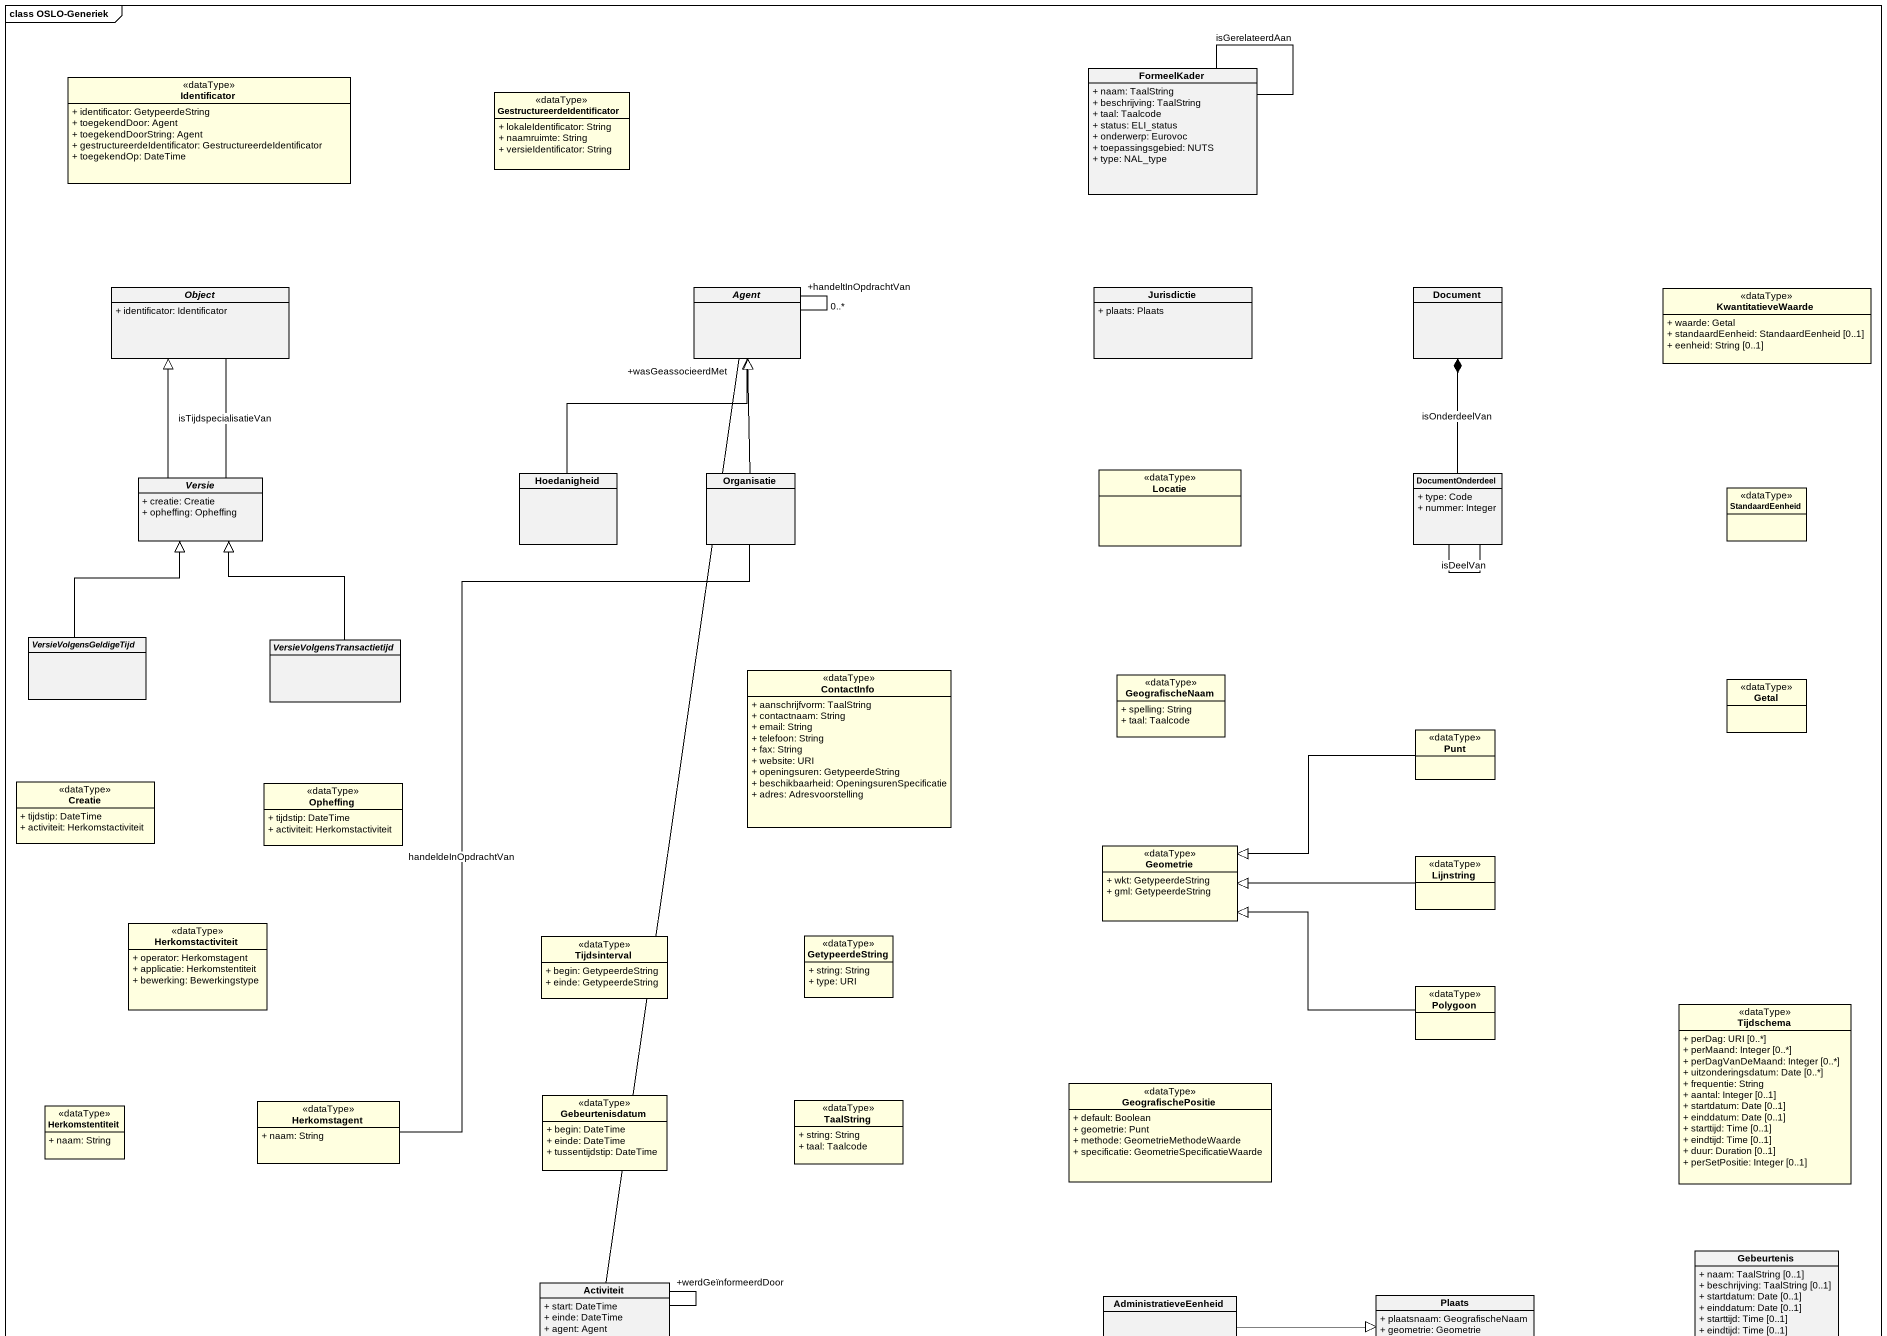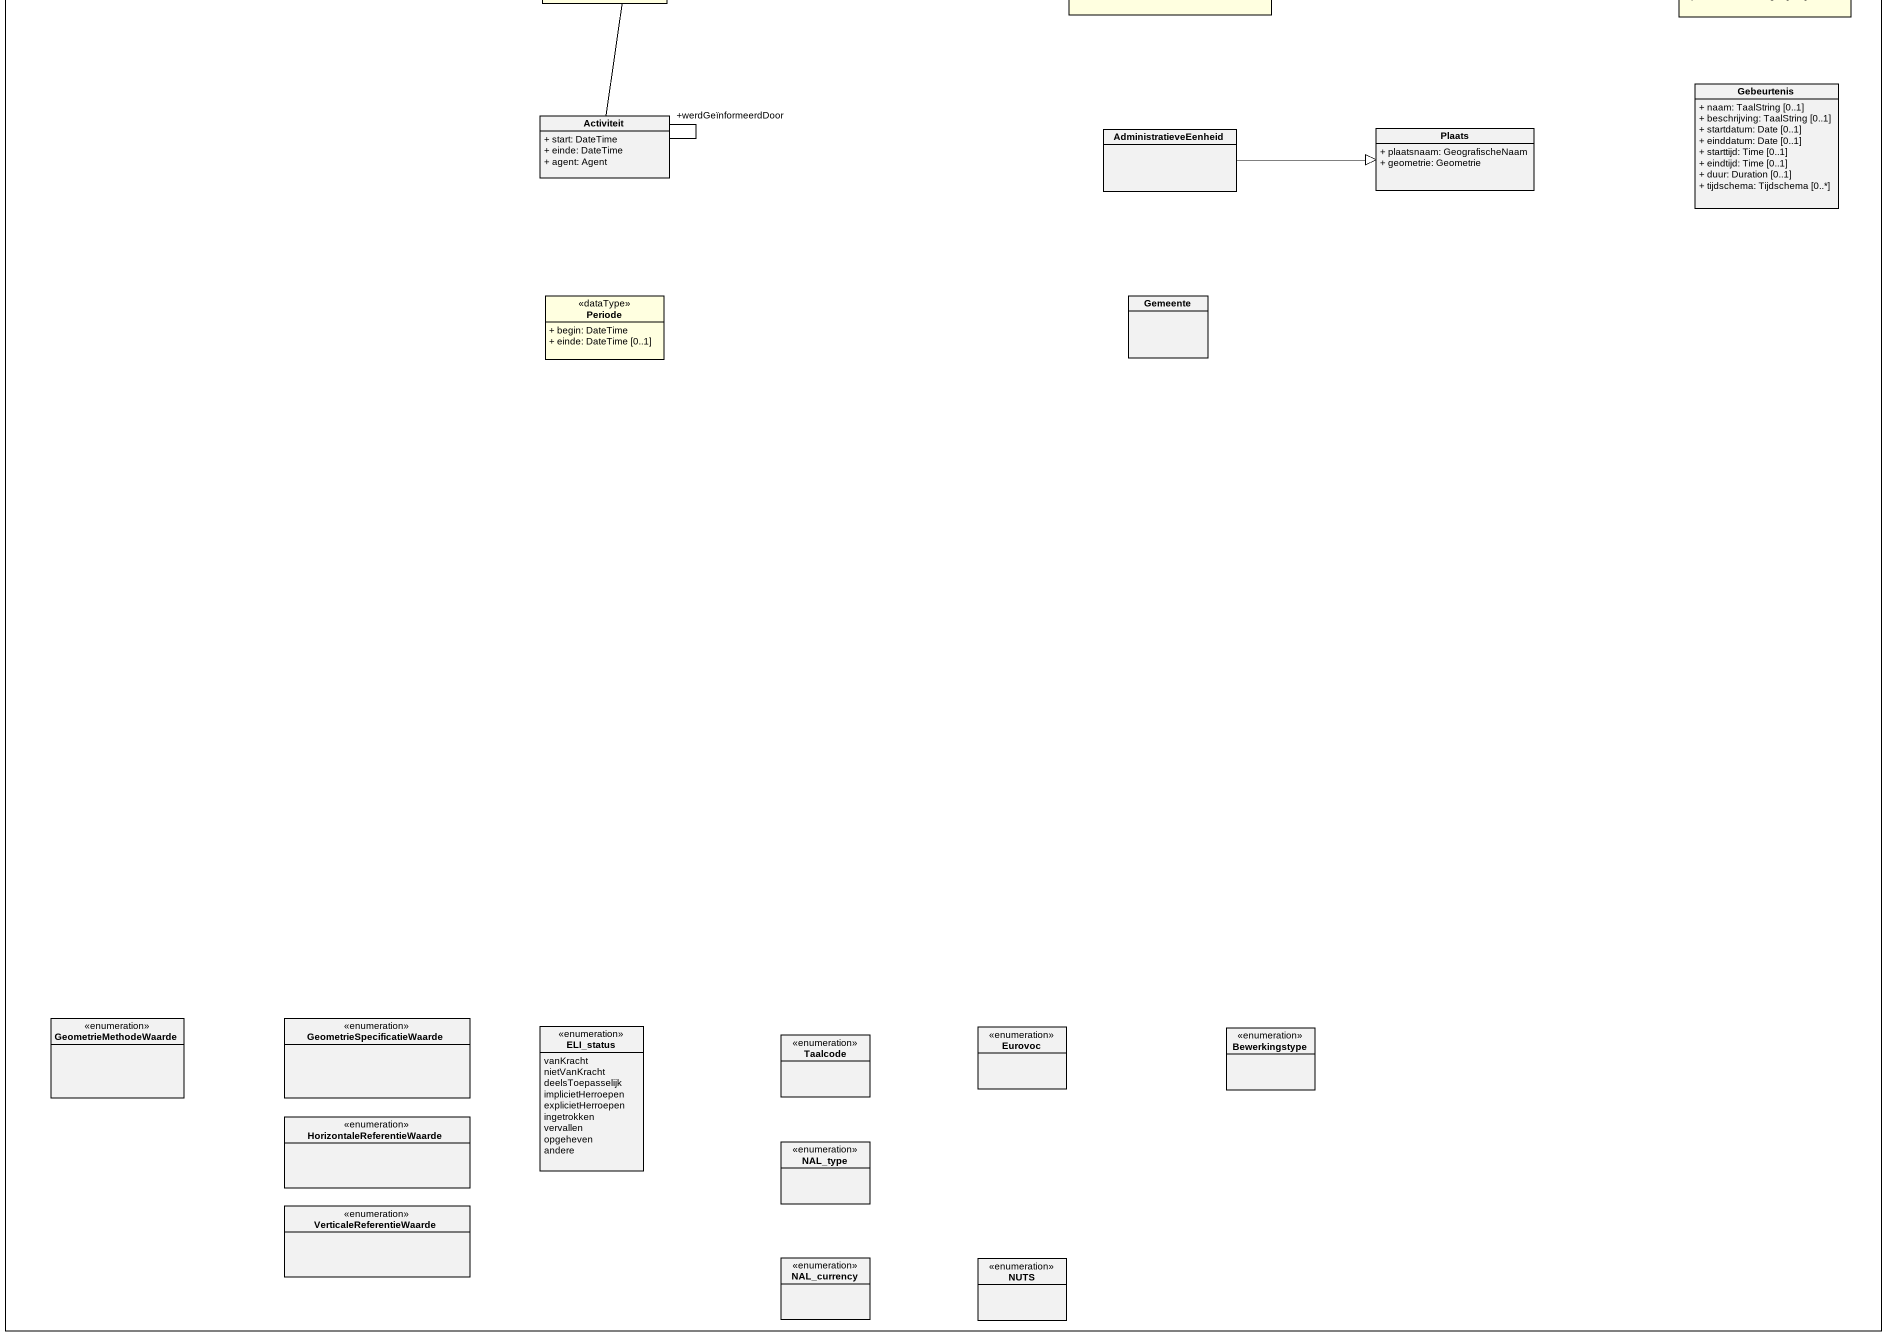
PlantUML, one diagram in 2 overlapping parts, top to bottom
@startuml
mainframe class OSLO-Generiek
hide circle
hide empty members
skinparam classAttributeIconSize 0
class Identificator <<dataType>> #FFFFE0 {
  + identificator: GetypeerdeString
  + toegekendDoor: Agent
  + toegekendDoorString: Agent
  + gestructureerdeIdentificator: GestructureerdeIdentificator
  + toegekendOp: DateTime
}
class GestructureerdeIdentificator <<dataType>> #FFFFE0 {
  + lokaleIdentificator: String
  + naamruimte: String
  + versieIdentificator: String
}
class FormeelKader {
  + naam: TaalString
  + beschrijving: TaalString
  + taal: Taalcode
  + status: ELI_status
  + onderwerp: Eurovoc
  + toepassingsgebied: NUTS
  + type: NAL_type
}
abstract class "Object" as Object_ {
  + identificator: Identificator
}
abstract class "Agent" as Agent_
class Jurisdictie {
  + plaats: Plaats
}
class Document
class KwantitatieveWaarde <<dataType>> #FFFFE0 {
  + waarde: Getal
  + standaardEenheid: StandaardEenheid [0..1]
  + eenheid: String [0..1]
}
abstract class Versie {
  + creatie: Creatie
  + opheffing: Opheffing
}
class Hoedanigheid
class Organisatie
class Locatie <<dataType>> #FFFFE0
class DocumentOnderdeel {
  + type: Code
  + nummer: Integer
}
class StandaardEenheid <<dataType>> #FFFFE0
abstract class VersieVolgensGeldigeTijd
abstract class VersieVolgensTransactietijd
class ContactInfo <<dataType>> #FFFFE0 {
  + aanschrijfvorm: TaalString
  + contactnaam: String
  + email: String
  + telefoon: String
  + fax: String
  + website: URI
  + openingsuren: GetypeerdeString
  + beschikbaarheid: OpeningsurenSpecificatie
  + adres: Adresvoorstelling
}
class GeografischeNaam <<dataType>> #FFFFE0 {
  + spelling: String
  + taal: Taalcode
}
class Getal <<dataType>> #FFFFE0
class Punt <<dataType>> #FFFFE0
class Creatie <<dataType>> #FFFFE0 {
  + tijdstip: DateTime
  + activiteit: Herkomstactiviteit
}
class Opheffing <<dataType>> #FFFFE0 {
  + tijdstip: DateTime
  + activiteit: Herkomstactiviteit
}
class Geometrie <<dataType>> #FFFFE0 {
  + wkt: GetypeerdeString
  + gml: GetypeerdeString
}
class Lijnstring <<dataType>> #FFFFE0
class Herkomstactiviteit <<dataType>> #FFFFE0 {
  + operator: Herkomstagent
  + applicatie: Herkomstentiteit
  + bewerking: Bewerkingstype
}
class Tijdsinterval <<dataType>> #FFFFE0 {
  + begin: GetypeerdeString
  + einde: GetypeerdeString
}
class GetypeerdeString <<dataType>> #FFFFE0 {
  + string: String
  + type: URI
}
class Polygoon <<dataType>> #FFFFE0
class Tijdschema <<dataType>> #FFFFE0 {
  + perDag: URI [0..*]
  + perMaand: Integer [0..*]
  + perDagVanDeMaand: Integer [0..*]
  + uitzonderingsdatum: Date [0..*]
  + frequentie: String
  + aantal: Integer [0..1]
  + startdatum: Date [0..1]
  + einddatum: Date [0..1]
  + starttijd: Time [0..1]
  + eindtijd: Time [0..1]
  + duur: Duration [0..1]
  + perSetPositie: Integer [0..1]
}
class Herkomstentiteit <<dataType>> #FFFFE0 {
  + naam: String
}
class Herkomstagent <<dataType>> #FFFFE0 {
  + naam: String
}
class Gebeurtenisdatum <<dataType>> #FFFFE0 {
  + begin: DateTime
  + einde: DateTime
  + tussentijdstip: DateTime
}
class TaalString <<dataType>> #FFFFE0 {
  + string: String
  + taal: Taalcode
}
class GeografischePositie <<dataType>> #FFFFE0 {
  + default: Boolean
  + geometrie: Punt
  + methode: GeometrieMethodeWaarde
  + specificatie: GeometrieSpecificatieWaarde
}
class Gebeurtenis {
  + naam: TaalString [0..1]
  + beschrijving: TaalString [0..1]
  + startdatum: Date [0..1]
  + einddatum: Date [0..1]
  + starttijd: Time [0..1]
  + eindtijd: Time [0..1]
  + duur: Duration [0..1]
  + tijdschema: Tijdschema [0..*]
}
class Activiteit {
  + start: DateTime
  + einde: DateTime
  + agent: Agent
}
class AdministratieveEenheid
class Plaats {
  + plaatsnaam: GeografischeNaam
  + geometrie: Geometrie
}
class Periode <<dataType>> #FFFFE0 {
  + begin: DateTime
  + einde: DateTime [0..1]
}
class Gemeente
enum GeometrieMethodeWaarde
enum GeometrieSpecificatieWaarde
enum ELI_status {
  vanKracht
  nietVanKracht
  deelsToepasselijk
  implicietHerroepen
  explicietHerroepen
  ingetrokken
  vervallen
  opgeheven
  andere
}
enum Taalcode
enum Eurovoc
enum Bewerkingstype
enum HorizontaleReferentieWaarde
enum NAL_type
enum VerticaleReferentieWaarde
enum NAL_currency
enum NUTS
FormeelKader -- FormeelKader : isGerelateerdAan
Agent_ -- "+handeltInOpdrachtVan\n0..*" Agent_
Versie -up-|> Object_
Versie -up- Object_ : isTijdspecialisatieVan
Hoedanigheid -up-|> Agent_
Organisatie -up-|> Agent_
DocumentOnderdeel -up-* Document : isOnderdeelVan
DocumentOnderdeel -- DocumentOnderdeel : isDeelVan
VersieVolgensGeldigeTijd -up-|> Versie
VersieVolgensTransactietijd -up-|> Versie
Punt -left-|> Geometrie
Lijnstring -left-|> Geometrie
Polygoon -left-|> Geometrie
Herkomstagent -up- Organisatie : handeldeInOpdrachtVan
Activiteit -up- "+wasGeassocieerdMet" Agent_
Activiteit -- "+werdGeïnformeerdDoor" Activiteit
AdministratieveEenheid -right-|> Plaats
@enduml
